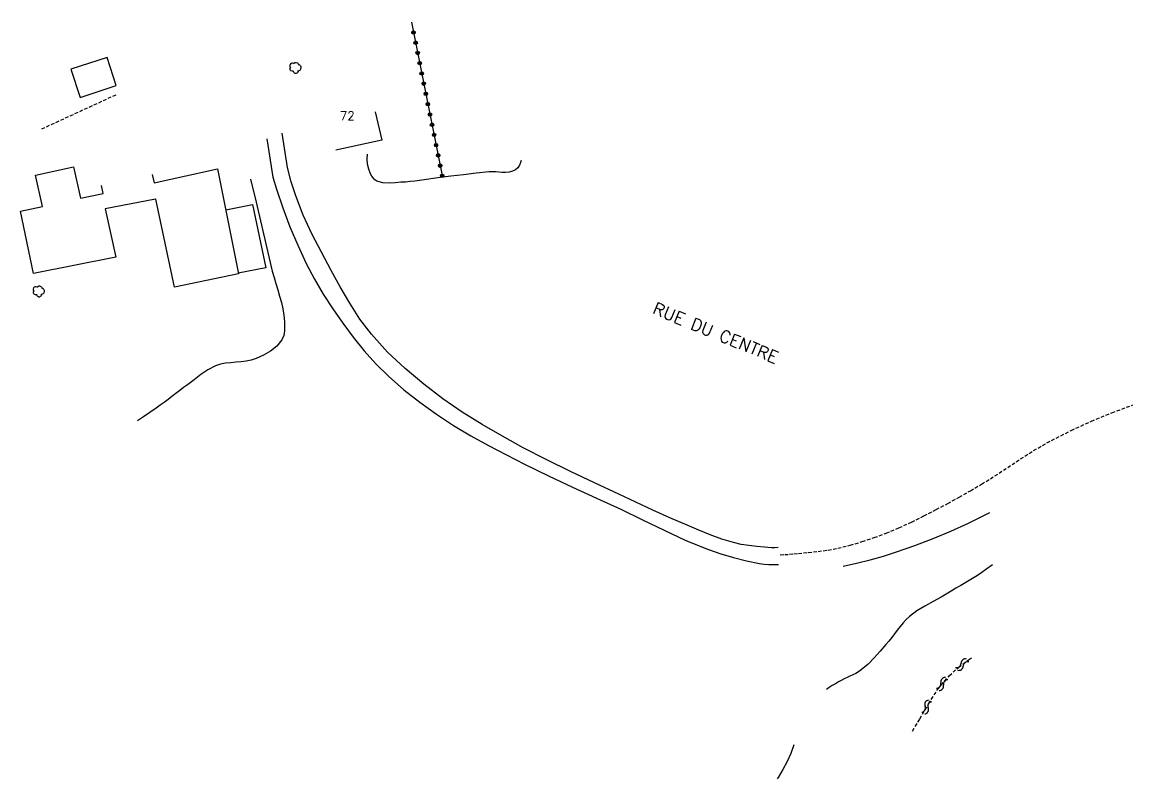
# Model space of a CAD drawing. Header units: millimetres. Extents: x 255000 to 256004, y 44053 to 45000.
# Drawn here: x 255481.8 to 255641.1, y 44053.3 to 44161.9 of the extents above; entities that cross this region are included whole.
import ezdxf
from ezdxf.enums import TextEntityAlignment as Align

# ---------------------------------------------------------------- set-up
doc = ezdxf.new("R2010")
doc.units = ezdxf.units.MM
doc.linetypes.add('DASHED', pattern=[0.75, 0.5, -0.25])
doc.layers.get('0').update_dxf_attribs({"linetype": 'CONTINUOUS'})
for name, color, linetype in [('W0070', 7, 'DASHED'), ('W0071', 7, 'CONTINUOUS'), ('W0101', 7, 'CONTINUOUS'), ('W0104', 1, 'CONTINUOUS'), ('W0211', 2, 'CONTINUOUS'), ('W0300', 7, 'CONTINUOUS'), ('W0323', 7, 'CONTINUOUS'), ('W0332', 3, 'DASHED'), ('W0501', 5, 'DASHED'), ('W0989', 7, 'CONTINUOUS'), ('W0991', 7, 'CONTINUOUS')]:
    doc.layers.add(name, color=color, linetype=linetype)
doc.styles.get("Standard").update_dxf_attribs({"font": 'romans.shx', "width": 0.85})

# ---------------------------------------------------------------- blocks, each defined once
blk = doc.blocks.new('T300')
for p, q in [((-0.8, 0.51), (-0.86, 0.34)), ((-0.86, 0.34), (-0.86, 0.17)), ((-0.86, 0.17), (-0.74, 0.06)), ((-0.69, 0.63), (-0.8, 0.51)), ((-0.8, -0.06), (-0.74, 0.06)), ((-0.74, 0.06), (-0.69, 0.11)), ((-0.57, 0.69), (-0.69, 0.63)), ((-0.46, 0.69), (-0.57, 0.69)), ((-0.29, 0.63), (-0.46, 0.69)), ((-0.29, 0.63), (-0.17, 0.74)), ((-0.23, 0.57), (-0.29, 0.63)), ((-0.17, 0.74), (-0.06, 0.8)), ((-0.06, 0.8), (0.06, 0.8)), ((0.06, 0.8), (0.23, 0.74)), ((0.23, 0.74), (0.34, 0.63)), ((0.34, 0.63), (0.4, 0.51)), ((0.46, 0.46), (0.34, 0.46)), ((0.4, 0.51), (0.4, 0.46)), ((0.57, 0.4), (0.46, 0.46)), ((0.57, 0.4), (0.69, 0.29)), ((0.69, 0.29), (0.74, 0.17)), ((0.74, 0.06), (0.69, -0.17)), ((0.74, 0.17), (0.74, 0.06)), ((-0.8, -0.17), (-0.8, -0.06)), ((-0.8, -0.23), (-0.8, -0.17)), ((-0.74, -0.34), (-0.8, -0.23)), ((-0.69, -0.4), (-0.74, -0.34)), ((-0.51, -0.46), (-0.69, -0.4)), ((-0.4, -0.46), (-0.51, -0.46)), ((-0.4, -0.46), (-0.34, -0.46)), ((-0.34, -0.46), (-0.34, -0.4)), ((-0.34, -0.51), (-0.34, -0.46)), ((-0.29, -0.63), (-0.34, -0.51)), ((-0.17, -0.74), (-0.29, -0.63)), ((-0.06, -0.8), (-0.17, -0.74)), ((0.06, -0.8), (-0.06, -0.8)), ((0.17, -0.74), (0.06, -0.8)), ((0.23, -0.69), (0.17, -0.74)), ((0.29, -0.46), (0.23, -0.46)), ((0.29, -0.63), (0.23, -0.69)), ((0.46, -0.4), (0.29, -0.46)), ((0.34, -0.51), (0.29, -0.63)), ((0.34, -0.51), (0.34, -0.46)), ((0.57, -0.34), (0.46, -0.4)), ((0.63, -0.29), (0.57, -0.34)), ((0.69, -0.17), (0.63, -0.29))]:
    blk.add_line(p, q)
blk = doc.blocks.new('t323o')
at = {"color": 0, "linetype": 'Continuous'}
for radius in [0.25, 0.15]:
    blk.add_circle((0, 0), radius, dxfattribs=at)
blk = doc.blocks.new('t500o')
at = {"color": 0, "linetype": 'Continuous'}
for centre, start, end in [((-0.5, 0.625), 216.8699, 323.1301), ((0.5, -0.125), 36.8699, 143.1301), ((0.5, -0.625), 36.8699, 143.1301), ((-0.5, 0.125), 216.8699, 323.1301)]:
    blk.add_arc(centre, 0.625, start, end, dxfattribs=at)

msp = doc.modelspace()

# ---------------------------------------------------------------- linework, layer by layer
at = {"layer": 'W0070'}
msp.add_lwpolyline([(255590.55, 44085.45), (255591.2, 44085.48), (255591.85, 44085.52), (255592.5, 44085.58), (255593.15, 44085.64), (255594.56, 44085.78), (255595.98, 44085.93), (255597.39, 44086.13), (255598.79, 44086.39), (255600.56, 44086.83), (255602.31, 44087.34), (255604.04, 44087.92), (255605.74, 44088.56), (255607.58, 44089.32), (255609.39, 44090.15), (255611.17, 44091.03), (255612.93, 44091.94), (255614.58, 44092.81), (255616.22, 44093.72), (255617.83, 44094.65), (255619.44, 44095.6), (255620.7, 44096.37), (255621.94, 44097.17), (255623.18, 44097.98), (255624.41, 44098.8), (255625.64, 44099.61), (255626.89, 44100.4), (255628.16, 44101.15), (255629.46, 44101.87), (255632.3, 44103.31), (255635.2, 44104.63), (255638.14, 44105.85), (255641.13, 44106.96)], dxfattribs=at)
at = {"layer": 'W0071'}
for points in [[(255590.26, 44086.48), (255589.77, 44086.47), (255589.27, 44086.47), (255588.78, 44086.49), (255588.29, 44086.53), (255587.17, 44086.63), (255586.06, 44086.77), (255584.96, 44086.95), (255583.86, 44087.2), (255582.16, 44087.71), (255580.49, 44088.33), (255578.84, 44089.01), (255577.2, 44089.69), (255574.72, 44090.76), (255572.26, 44091.87), (255569.81, 44093.02), (255567.37, 44094.17), (255563.91, 44095.78), (255560.46, 44097.4), (255557.03, 44099.06), (255553.65, 44100.83), (255550.69, 44102.46), (255547.76, 44104.14), (255544.88, 44105.93), (255542.11, 44107.86), (255539.38, 44109.97), (255536.73, 44112.18), (255534.21, 44114.55), (255531.87, 44117.11), (255530.22, 44119.27), (255528.76, 44121.56), (255527.41, 44123.91), (255526.11, 44126.27), (255524.7, 44128.88), (255523.34, 44131.52), (255522.09, 44134.22), (255521.01, 44136.99), (255520.36, 44139.01), (255519.82, 44141.06), (255519.82, 44141.06), (255519.07, 44146)], [(255516.85, 44145.15), (255517.74, 44139.65), (255517.74, 44139.65), (255517.74, 44139.65), (255518.27, 44137.96), (255519.19, 44135.24), (255520.19, 44132.54), (255521.3, 44129.88), (255522.52, 44127.27), (255523.69, 44125.04), (255524.96, 44122.87), (255526.32, 44120.75), (255527.77, 44118.68), (255529.28, 44116.68), (255530.86, 44114.73), (255532.53, 44112.86), (255534.31, 44111.09), (255536.51, 44109.15), (255538.82, 44107.35), (255541.21, 44105.65), (255543.64, 44104.03), (255546.13, 44102.52), (255548.68, 44101.12), (255551.27, 44099.78), (255553.86, 44098.47), (255557.28, 44096.79), (255560.73, 44095.17), (255564.2, 44093.58), (255567.66, 44091.98), (255570.78, 44090.49), (255573.88, 44088.97), (255577.02, 44087.51), (255580.23, 44086.22), (255582.03, 44085.6), (255583.85, 44085.04), (255585.69, 44084.56), (255587.56, 44084.21), (255588.24, 44084.12), (255588.93, 44084.07), (255589.62, 44084.06), (255590.31, 44084.08)]]:
    msp.add_lwpolyline(points, dxfattribs=at)
at = {"layer": 'W0101'}
for points in [[(255532.44, 44149.04), (255532.44, 44149.04), (255532.44, 44149.04), (255533.36, 44144.97)], [(255533.36, 44144.97), (255526.77, 44143.56), (255526.77, 44143.56)], [(255512.79, 44125.77), (255503.64, 44123.88), (255500.92, 44136.5), (255500.91, 44136.5), (255493.69, 44135.13), (255495.2, 44128.17), (255483.38, 44125.83), (255481.51, 44134.78), (255484.7, 44135.46), (255483.66, 44139.97), (255489.14, 44141.15), (255490.14, 44136.64), (255493.38, 44137.32), (255493.16, 44138.47), (255493.16, 44138.47), (255493.16, 44138.47)], [(255500.42, 44140.04), (255500.68, 44138.86), (255509.8, 44140.84), (255512.79, 44125.77)]]:
    msp.add_lwpolyline(points, dxfattribs=at)
at = {"layer": 'W0104'}
msp.add_lwpolyline([(255493.94, 44156.85), (255488.76, 44155.15), (255490.08, 44151.12), (255495.26, 44152.82), (255493.94, 44156.85)], close=True, dxfattribs=at)
msp.add_lwpolyline([(255510.97, 44134.96), (255514.8, 44135.75), (255516.74, 44126.64), (255512.77, 44125.87)], dxfattribs=at)
at = {"layer": 'W0211'}
for points in [[(255553.36, 44142.04), (255553.28, 44141.77), (255553.13, 44141.38), (255552.9, 44141.02), (255552.57, 44140.73), (255552.12, 44140.51), (255551.63, 44140.38), (255551.13, 44140.33), (255550.64, 44140.34), (255550.17, 44140.38), (255549.71, 44140.43), (255549.24, 44140.45), (255548.77, 44140.43), (255546.93, 44140.24), (255545.09, 44140.02), (255543.26, 44139.79), (255541.42, 44139.57), (255540.76, 44139.49), (255540.1, 44139.39), (255539.44, 44139.29), (255538.78, 44139.2), (255538.12, 44139.1), (255537.45, 44139.03), (255536.78, 44138.97), (255536.12, 44138.93), (255535.28, 44138.87), (255534.41, 44138.81), (255533.52, 44138.85), (255532.67, 44139.11), (255532.37, 44139.3), (255532.12, 44139.55), (255531.92, 44139.83), (255531.76, 44140.13), (255531.49, 44140.81), (255531.33, 44141.52), (255531.27, 44142.25), (255531.31, 44142.97)], [(255514.55, 44139.37), (255515.33, 44136.07), (255516.1, 44132.77), (255516.88, 44129.48), (255517.66, 44126.18), (255517.9, 44125.28), (255518.16, 44124.38), (255518.44, 44123.49), (255518.71, 44122.59), (255518.96, 44121.68), (255519.18, 44120.76), (255519.33, 44119.83), (255519.41, 44118.88), (255519.43, 44118.25), (255519.41, 44117.6), (255519.29, 44116.94), (255519.02, 44116.33), (255518.29, 44115.4), (255517.38, 44114.67), (255516.38, 44114.11), (255515.35, 44113.63), (255514.64, 44113.39), (255513.91, 44113.23), (255513.17, 44113.14), (255512.43, 44113.09), (255511.7, 44113.03), (255510.96, 44112.95), (255510.22, 44112.81), (255509.51, 44112.57), (255508.42, 44112.02), (255507.42, 44111.32), (255506.46, 44110.58), (255505.5, 44109.86), (255504.93, 44109.45), (255504.37, 44109.03), (255503.81, 44108.6), (255503.25, 44108.18), (255502.69, 44107.75), (255502.12, 44107.33), (255501.55, 44106.92), (255500.98, 44106.51), (255500.09, 44105.88), (255499.19, 44105.24), (255498.3, 44104.67)], [(255599.57, 44083.82), (255601.51, 44084.24), (255603.44, 44084.73), (255605.36, 44085.27), (255607.25, 44085.87), (255609.88, 44086.79), (255612.48, 44087.79), (255615.04, 44088.86), (255617.58, 44090.01), (255620.61, 44091.5)], [(255621, 44084.01), (255620.19, 44083.42), (255619.28, 44082.78), (255618.59, 44082.33), (255617.89, 44081.89), (255617.18, 44081.47), (255616.47, 44081.05), (255615.76, 44080.64), (255615.05, 44080.23), (255614.34, 44079.81), (255613.63, 44079.39), (255612.48, 44078.73), (255611.31, 44078.09), (255610.16, 44077.4), (255609.09, 44076.6), (255608.61, 44076.15), (255608.16, 44075.66), (255607.74, 44075.15), (255607.33, 44074.63), (255606.94, 44074.11), (255606.55, 44073.59), (255606.14, 44073.07), (255605.71, 44072.58), (255604.87, 44071.63), (255604.03, 44070.67), (255603.14, 44069.76), (255602.17, 44068.93), (255601.78, 44068.67), (255601.38, 44068.43), (255600.97, 44068.21), (255600.55, 44068.01), (255600.13, 44067.82), (255599.71, 44067.62), (255599.29, 44067.41), (255598.89, 44067.19), (255598.45, 44066.93), (255598.01, 44066.67), (255597.58, 44066.4), (255597.16, 44066.11)], [(255592.51, 44058.16), (255592.05, 44056.94), (255591.52, 44055.76), (255590.91, 44054.61), (255590.24, 44053.49), (255590.1, 44053.29)]]:
    msp.add_lwpolyline(points, dxfattribs=at)
at = {"layer": 'W0323'}
msp.add_lwpolyline([(255537.63, 44161.91), (255542.08, 44139.65)], dxfattribs=at)
at = {"layer": 'W0332'}
msp.add_lwpolyline([(255495.19, 44151.46), (255484.42, 44146.5)], dxfattribs=at)
at = {"layer": 'W0501'}
msp.add_lwpolyline([(255609.52, 44060.14), (255610.59, 44061.9), (255611.82, 44064.06), (255613.17, 44066.17), (255614.78, 44068.08), (255616.12, 44069.29), (255617.57, 44070.37), (255618.11, 44070.71)], dxfattribs=at)

# ---------------------------------------------------------------- block references
at = {"layer": 'W0300'}
for p in [(255521.02, 44155.34), (255484.19, 44123.25)]:
    msp.add_blockref('T300', p, dxfattribs=at)
at = {"layer": 'W0323', "rotation": 281.3209447238976}
for p in [(255537.92, 44160.44), (255538.22, 44158.97), (255538.51, 44157.5), (255538.81, 44156.03), (255539.1, 44154.56), (255539.39, 44153.09), (255539.69, 44151.62), (255539.98, 44150.15), (255540.28, 44148.67), (255540.57, 44147.2), (255540.87, 44145.73), (255541.16, 44144.26), (255541.46, 44142.79), (255541.75, 44141.32), (255542.04, 44139.85)]:
    msp.add_blockref('t323o', p, dxfattribs=at)
at = {"layer": 'W0501'}
for p, rotation in [((255616.64, 44069.68), 36.60434436949261), ((255613.78, 44066.9), 49.84054806343182), ((255611.55, 44063.59), 60.39932277665039)]:
    msp.add_blockref('t500o', p, dxfattribs=dict(at, rotation=rotation))

# ---------------------------------------------------------------- texts
at = {"layer": 'W0989'}
msp.add_text('RUE DU CENTRE', height=1.75, rotation=337.6392, dxfattribs=at).set_placement((255572.1, 44120.15))
at = {"layer": 'W0991'}
msp.add_text('72', height=1.25, dxfattribs=at).set_placement((255528.42, 44148.49), align=Align.MIDDLE_CENTER)

doc.saveas('drawing.dxf')
